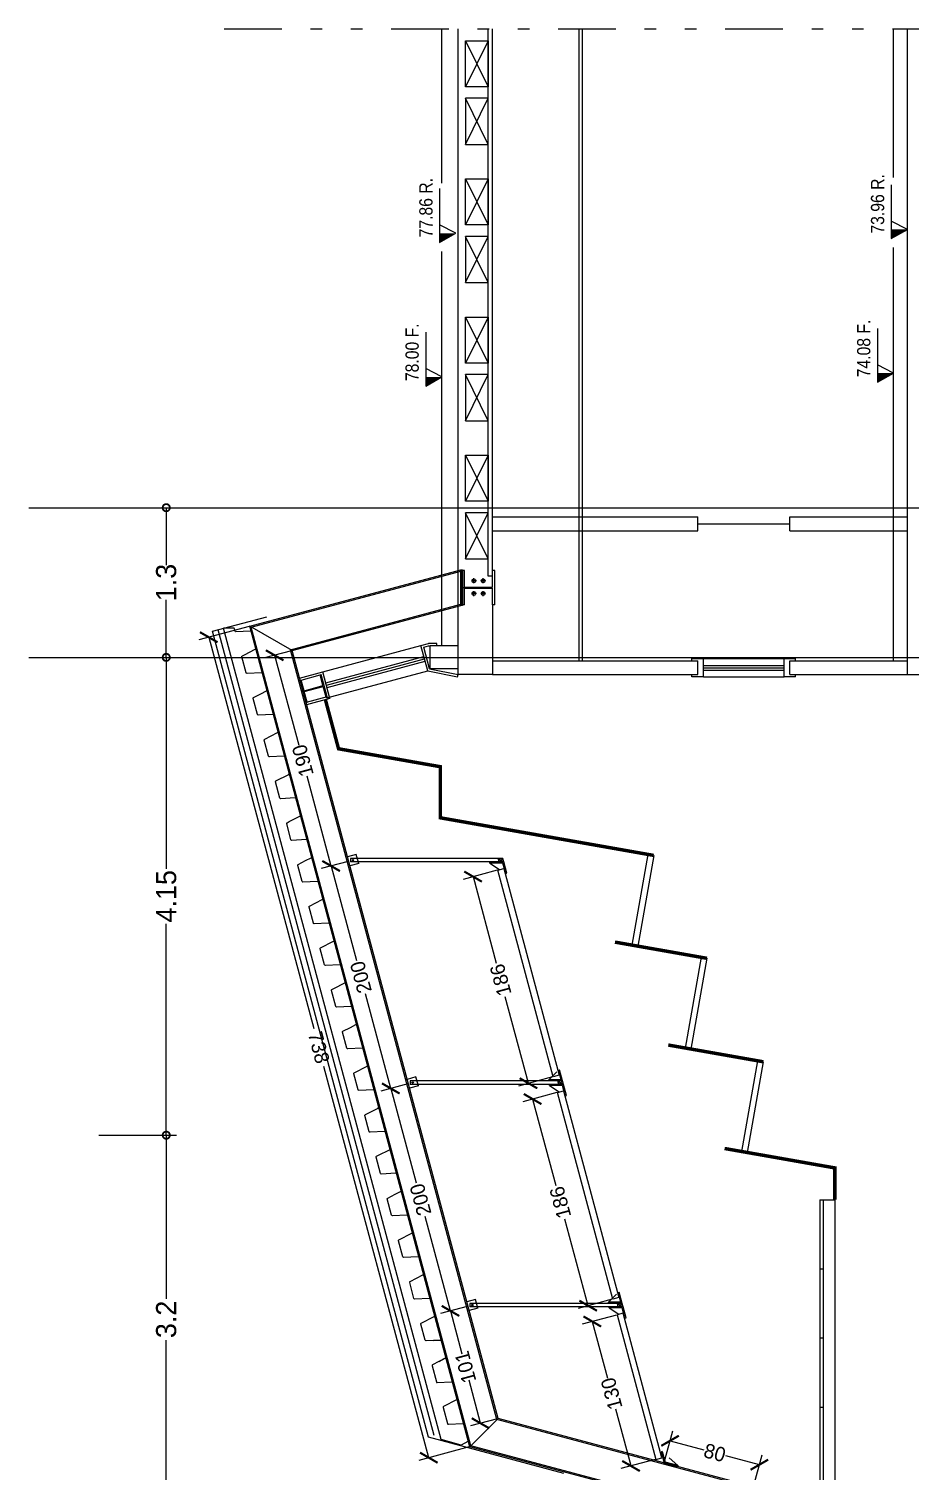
# Model space of a CAD drawing. Extents: x 271.1 to 330.5, y -7 to 33.8.
# Drawn here: x 271.12 to 278.77, y 17.75 to 30.27 of the extents above; entities that cross this region are included whole.
import ezdxf

# ---------------------------------------------------------------- set-up
doc = ezdxf.new("R2010")
doc.units = 0
doc.header["$MEASUREMENT"] = 0
doc.linetypes.add('DIVIDE', pattern=[1.25, 0.5, -0.25, 0, -0.25, 0, -0.25])
doc.linetypes.add('TRATTEGGIATA', pattern=[0.75, 0.5, -0.25])
doc.layers.get('0').update_dxf_attribs({"linetype": 'CONTINUOUS'})
doc.layers.get('DEFPOINTS').update_dxf_attribs({"linetype": 'CONTINUOUS'})
for name, color, linetype in [('025', 1, 'CONTINUOUS'), ('035', 2, 'CONTINUOUS'), ('CARTER', 5, 'CONTINUOUS'), ('CM', 3, 'CONTINUOUS'), ('CONTROSOFFITTI', 5, 'CONTINUOUS'), ('CS', 1, 'CONTINUOUS'), ('FINESTRE', 4, 'CONTINUOUS'), ('MAGLIA', 6, 'CONTINUOUS'), ('QUOTAFINITO', 4, 'CONTINUOUS'), ('SOTTOSTRUTTURA', 4, 'CONTINUOUS')]:
    doc.layers.add(name, color=color, linetype=linetype)
doc.styles.add('HELV', font='HELV.shx')
doc.linetypes.add('ISOLAMENTO', pattern='A,0.0001,-0.1,[134,ltypeshp.shx,S=0.1,R=0,X=-0.1,Y=0],-0.2,[134,ltypeshp.shx,S=0.1,R=180,X=0.1,Y=0],-0.1', length=0.4001)
doc.dimstyles.new('10', dxfattribs={"dimscale": 0.05, "dimtxt": 2.5, "dimasz": 2.5, "dimexe": 1.8, "dimexo": 0.1, "dimgap": 0.09, "dimtad": 0, "dimtoh": 1, "dimdec": 0, "dimlfac": 100, "dimtxsty": 'STANDARD', "dimblk1": 'ARCHTICK', "dimblk2": 'ARCHTICK', "dimsah": 1, "dimcen": 1.5, "dimclrd": 1, "dimclre": 2, "dimclrt": 5, "dimazin": 3, "dimtfac": 1, "dimtdec": 4, "dimtmove": 0, "dimatfit": 3, "dimtolj": 1, "dimtzin": 0})
doc.dimstyles.new('100', dxfattribs={"dimscale": 0.05, "dimtxt": 3.5, "dimasz": 2.5, "dimexe": 1.8, "dimexo": 0.1, "dimgap": 0.09, "dimtad": 0, "dimtoh": 1, "dimdec": 3, "dimtxsty": 'STANDARD', "dimblk1": 'DOTSMALL', "dimblk2": 'DOTSMALL', "dimsah": 1, "dimcen": 1.5, "dimclrd": 1, "dimclre": 2, "dimclrt": 5, "dimazin": 3, "dimtfac": 1, "dimtdec": 4, "dimtmove": 0, "dimatfit": 3, "dimtolj": 1, "dimtzin": 0})

# ---------------------------------------------------------------- blocks, each defined once
blk = doc.blocks.new('M20')
at = {"layer": 'CM'}
blk.add_circle((0, 0), 16.1, dxfattribs=at)
at = {"layer": 'CS'}
for p, q in [((-21, 0), (21, 0)), ((0, 21), (0, -21))]:
    blk.add_line(p, q, dxfattribs=at)
blk = doc.blocks.new('_DOTSMALL')
at = {"color": 0, "linetype": 'BYBLOCK', "ltscale": 0.5, "const_width": 0.5}
blk.add_lwpolyline([(-0.0625, 0, 1), (0.0625, 0, 1)], format="xyb", close=True, dxfattribs=at)
blk = doc.blocks.new('*D6')
at = {"color": 2, "linetype": 'BYBLOCK', "ltscale": 0.5}
blk.add_line((271.728, 20.664), (272.402, 20.664), dxfattribs=at)
at = {"color": 1, "linetype": 'BYBLOCK', "ltscale": 0.5}
for p, q in [((272.312, 20.664), (272.312, 19.243)), ((272.312, 17.464), (272.312, 18.884))]:
    blk.add_line(p, q, dxfattribs=at)
at = {"layer": 'DEFPOINTS', "color": 0, "linetype": 'BYBLOCK', "ltscale": 0.5}
for p in [(271.723, 20.664), (272.312, 20.664), (271.654, 17.464)]:
    blk.add_point(p, dxfattribs=at)
at = {"color": 1, "linetype": 'BYBLOCK', "ltscale": 0.5, "xscale": 0.125, "yscale": 0.125, "zscale": 0.125}
for p, rotation in [((272.312, 20.664), 90), ((272.312, 17.464), 270)]:
    blk.add_blockref('_DOTSMALL', p, dxfattribs=dict(at, rotation=rotation))
at = {"color": 5, "linetype": 'BYBLOCK', "ltscale": 0.5, "insert": (272.312, 19.064), "char_height": 0.175, "attachment_point": 5, "rotation": 90}
blk.add_mtext('\\A1;3.2', dxfattribs=at)
blk = doc.blocks.new('*D7')
at = {"color": 2, "linetype": 'BYBLOCK', "ltscale": 0.5}
blk.add_line((271.728, 24.814), (272.402, 24.814), dxfattribs=at)
at = {"color": 1, "linetype": 'BYBLOCK', "ltscale": 0.5}
for p, q in [((272.312, 24.814), (272.312, 22.977)), ((272.312, 20.664), (272.312, 22.501))]:
    blk.add_line(p, q, dxfattribs=at)
at = {"layer": 'DEFPOINTS', "color": 0, "linetype": 'BYBLOCK', "ltscale": 0.5}
for p in [(271.723, 24.814), (272.312, 24.814), (271.723, 20.664)]:
    blk.add_point(p, dxfattribs=at)
at = {"color": 1, "linetype": 'BYBLOCK', "ltscale": 0.5, "xscale": 0.125, "yscale": 0.125, "zscale": 0.125}
for p, rotation in [((272.312, 24.814), 90), ((272.312, 20.664), 270)]:
    blk.add_blockref('_DOTSMALL', p, dxfattribs=dict(at, rotation=rotation))
at = {"color": 5, "linetype": 'BYBLOCK', "ltscale": 0.5, "insert": (272.312, 22.739), "char_height": 0.175, "attachment_point": 5, "rotation": 90}
blk.add_mtext('\\A1;4.15', dxfattribs=at)
blk = doc.blocks.new('*D8')
at = {"color": 2, "linetype": 'BYBLOCK', "ltscale": 0.5}
blk.add_line((271.832, 26.114), (272.402, 26.114), dxfattribs=at)
at = {"color": 1, "linetype": 'BYBLOCK', "ltscale": 0.5}
for p, q in [((272.312, 26.114), (272.312, 25.614)), ((272.312, 24.814), (272.312, 25.314))]:
    blk.add_line(p, q, dxfattribs=at)
at = {"layer": 'DEFPOINTS', "color": 0, "linetype": 'BYBLOCK', "ltscale": 0.5}
for p in [(271.827, 26.114), (272.312, 26.114), (271.723, 24.814)]:
    blk.add_point(p, dxfattribs=at)
at = {"color": 1, "linetype": 'BYBLOCK', "ltscale": 0.5, "xscale": 0.125, "yscale": 0.125, "zscale": 0.125}
for p, rotation in [((272.312, 26.114), 90), ((272.312, 24.814), 270)]:
    blk.add_blockref('_DOTSMALL', p, dxfattribs=dict(at, rotation=rotation))
at = {"color": 5, "linetype": 'BYBLOCK', "ltscale": 0.5, "insert": (272.312, 25.464), "char_height": 0.175, "attachment_point": 5, "rotation": 90}
blk.add_mtext('\\A1;1.3', dxfattribs=at)
blk = doc.blocks.new('_ARCHTICK')
at = {"color": 0, "linetype": 'BYBLOCK', "ltscale": 0.5, "const_width": 0.15}
blk.add_lwpolyline([(-0.5, -0.5), (0.5, 0.5)], dxfattribs=at)
blk = doc.blocks.new('*D67')
at = {"color": 2, "linetype": 'BYBLOCK', "ltscale": 0.5}
for p, q in [((273.032, 25.083), (272.594, 24.966)), ((274.942, 17.957), (274.504, 17.839))]:
    blk.add_line(p, q, dxfattribs=at)
at = {"color": 1, "linetype": 'BYBLOCK', "ltscale": 0.5}
for p, q in [((272.681, 24.989), (273.592, 21.591)), ((274.591, 17.863), (273.68, 21.261))]:
    blk.add_line(p, q, dxfattribs=at)
at = {"layer": 'DEFPOINTS', "color": 0, "linetype": 'BYBLOCK', "ltscale": 0.5}
for p in [(273.037, 25.085), (272.681, 24.989), (274.947, 17.958)]:
    blk.add_point(p, dxfattribs=at)
at = {"color": 1, "linetype": 'BYBLOCK', "ltscale": 0.5, "xscale": 0.125, "yscale": 0.125, "zscale": 0.125}
for p, rotation in [((272.681, 24.989), 105.0000000000016), ((274.591, 17.863), 285.0000000000016)]:
    blk.add_blockref('_ARCHTICK', p, dxfattribs=dict(at, rotation=rotation))
at = {"color": 5, "linetype": 'BYBLOCK', "ltscale": 0.5, "insert": (273.636, 21.426), "char_height": 0.125, "attachment_point": 5, "rotation": 285}
blk.add_mtext('\\A1;738', dxfattribs=at)
blk = doc.blocks.new('NODOB')
at = {"layer": 'SOTTOSTRUTTURA'}
for p, q in [((-0.723, 1.227), (-0.843, 1.227)), ((-0.843, 1.217), (-0.843, 1.227)), ((-0.843, 1.217), (-0.729, 1.217)), ((-0.682, 1.135), (-0.729, 1.217)), ((-0.673, 1.14), (-0.723, 1.227)), ((-0.682, 1.135), (-0.673, 1.14))]:
    blk.add_line(p, q, dxfattribs=at)
at = {"layer": 'SOTTOSTRUTTURA', "linetype": 'TRATTEGGIATA', "ltscale": 0.01}
blk.add_line((-0.843, 1.217), (-0.682, 1.135), dxfattribs=at)
blk = doc.blocks.new('*D80')
at = {"color": 2, "linetype": 'BYBLOCK', "ltscale": 0.5}
for p, q in [((276.22, 19.102), (275.923, 19.023)), ((276.556, 17.847), (276.259, 17.768))]:
    blk.add_line(p, q, dxfattribs=at)
at = {"color": 1, "linetype": 'BYBLOCK', "ltscale": 0.5}
for p, q in [((276.01, 19.046), (276.142, 18.554)), ((276.346, 17.791), (276.214, 18.284))]:
    blk.add_line(p, q, dxfattribs=at)
at = {"layer": 'DEFPOINTS', "color": 0, "linetype": 'BYBLOCK', "ltscale": 0.5}
for p in [(276.01, 19.046), (276.225, 19.104), (276.561, 17.849)]:
    blk.add_point(p, dxfattribs=at)
at = {"color": 1, "linetype": 'BYBLOCK', "ltscale": 0.5, "xscale": 0.125, "yscale": 0.125, "zscale": 0.125}
for p, rotation in [((276.01, 19.046), 105), ((276.346, 17.791), 285)]:
    blk.add_blockref('_ARCHTICK', p, dxfattribs=dict(at, rotation=rotation))
at = {"color": 5, "linetype": 'BYBLOCK', "ltscale": 0.5, "insert": (276.178, 18.419), "char_height": 0.125, "attachment_point": 5, "rotation": 105}
blk.add_mtext('\\A1;130', dxfattribs=at)
blk = doc.blocks.new('*D81')
at = {"color": 2, "linetype": 'BYBLOCK', "ltscale": 0.5}
for p, q in [((275.702, 21.034), (275.406, 20.955)), ((276.183, 19.239), (275.887, 19.159))]:
    blk.add_line(p, q, dxfattribs=at)
at = {"color": 1, "linetype": 'BYBLOCK', "ltscale": 0.5}
for p, q in [((275.492, 20.978), (275.694, 20.226)), ((275.974, 19.183), (275.772, 19.935))]:
    blk.add_line(p, q, dxfattribs=at)
at = {"layer": 'DEFPOINTS', "color": 0, "linetype": 'BYBLOCK', "ltscale": 0.5}
for p in [(275.492, 20.978), (275.707, 21.035), (276.188, 19.24)]:
    blk.add_point(p, dxfattribs=at)
at = {"color": 1, "linetype": 'BYBLOCK', "ltscale": 0.5, "xscale": 0.125, "yscale": 0.125, "zscale": 0.125}
for p, rotation in [((275.492, 20.978), 105), ((275.974, 19.183), 285)]:
    blk.add_blockref('_ARCHTICK', p, dxfattribs=dict(at, rotation=rotation))
at = {"color": 5, "linetype": 'BYBLOCK', "ltscale": 0.5, "insert": (275.733, 20.08), "char_height": 0.125, "attachment_point": 5, "rotation": 105}
blk.add_mtext('\\A1;186', dxfattribs=at)
blk = doc.blocks.new('*D82')
at = {"color": 2, "linetype": 'BYBLOCK', "ltscale": 0.5}
for p, q in [((275.184, 22.966), (274.888, 22.886)), ((275.665, 21.171), (275.369, 21.091))]:
    blk.add_line(p, q, dxfattribs=at)
at = {"color": 1, "linetype": 'BYBLOCK', "ltscale": 0.5}
for p, q in [((274.975, 22.91), (275.176, 22.157)), ((275.456, 21.115), (275.254, 21.867))]:
    blk.add_line(p, q, dxfattribs=at)
at = {"layer": 'DEFPOINTS', "color": 0, "linetype": 'BYBLOCK', "ltscale": 0.5}
for p in [(275.189, 22.967), (274.975, 22.91), (275.67, 21.172)]:
    blk.add_point(p, dxfattribs=at)
at = {"color": 1, "linetype": 'BYBLOCK', "ltscale": 0.5, "xscale": 0.125, "yscale": 0.125, "zscale": 0.125}
for p, rotation in [((274.975, 22.91), 105), ((275.456, 21.115), 285)]:
    blk.add_blockref('_ARCHTICK', p, dxfattribs=dict(at, rotation=rotation))
at = {"color": 5, "linetype": 'BYBLOCK', "ltscale": 0.5, "insert": (275.215, 22.012), "char_height": 0.125, "attachment_point": 5, "rotation": 105}
blk.add_mtext('\\A1;186', dxfattribs=at)
blk = doc.blocks.new('*D83')
at = {"color": 2, "linetype": 'BYBLOCK', "ltscale": 0.5}
for p, q in [((274.925, 19.177), (274.692, 19.115)), ((275.187, 18.202), (274.953, 18.139))]:
    blk.add_line(p, q, dxfattribs=at)
at = {"color": 1, "linetype": 'BYBLOCK', "ltscale": 0.5}
for p, q in [((274.779, 19.138), (274.879, 18.765)), ((275.04, 18.162), (274.94, 18.535))]:
    blk.add_line(p, q, dxfattribs=at)
at = {"layer": 'DEFPOINTS', "color": 0, "linetype": 'BYBLOCK', "ltscale": 0.5}
for p in [(274.93, 19.179), (274.779, 19.138), (275.191, 18.203)]:
    blk.add_point(p, dxfattribs=at)
at = {"color": 1, "linetype": 'BYBLOCK', "ltscale": 0.5, "xscale": 0.125, "yscale": 0.125, "zscale": 0.125}
for p, rotation in [((274.779, 19.138), 105), ((275.04, 18.162), 285)]:
    blk.add_blockref('_ARCHTICK', p, dxfattribs=dict(at, rotation=rotation))
at = {"color": 5, "linetype": 'BYBLOCK', "ltscale": 0.5, "insert": (274.909, 18.65), "char_height": 0.125, "attachment_point": 5, "rotation": 105}
blk.add_mtext('\\A1;101', dxfattribs=at)
blk = doc.blocks.new('*D84')
at = {"color": 2, "linetype": 'BYBLOCK', "ltscale": 0.5}
blk.add_line((274.408, 21.109), (274.174, 21.047), dxfattribs=at)
at = {"color": 1, "linetype": 'BYBLOCK', "ltscale": 0.5}
for p, q in [((274.261, 21.07), (274.481, 20.249)), ((274.779, 19.138), (274.559, 19.959))]:
    blk.add_line(p, q, dxfattribs=at)
at = {"layer": 'DEFPOINTS', "color": 0, "linetype": 'BYBLOCK', "ltscale": 0.5}
for p in [(274.261, 21.07), (274.412, 21.111), (274.93, 19.179)]:
    blk.add_point(p, dxfattribs=at)
at = {"color": 1, "linetype": 'BYBLOCK', "ltscale": 0.5, "xscale": 0.125, "yscale": 0.125, "zscale": 0.125}
for p, rotation in [((274.261, 21.07), 105), ((274.779, 19.138), 285)]:
    blk.add_blockref('_ARCHTICK', p, dxfattribs=dict(at, rotation=rotation))
at = {"color": 5, "linetype": 'BYBLOCK', "ltscale": 0.5, "insert": (274.52, 20.104), "char_height": 0.125, "attachment_point": 5, "rotation": 105}
blk.add_mtext('\\A1;200', dxfattribs=at)
blk = doc.blocks.new('*D85')
at = {"color": 2, "linetype": 'BYBLOCK', "ltscale": 0.5}
blk.add_line((273.89, 23.041), (273.656, 22.979), dxfattribs=at)
at = {"color": 1, "linetype": 'BYBLOCK', "ltscale": 0.5}
for p, q in [((273.743, 23.002), (273.963, 22.181)), ((274.261, 21.07), (274.041, 21.891))]:
    blk.add_line(p, q, dxfattribs=at)
at = {"layer": 'DEFPOINTS', "color": 0, "linetype": 'BYBLOCK', "ltscale": 0.5}
for p in [(273.743, 23.002), (273.895, 23.042), (274.412, 21.111)]:
    blk.add_point(p, dxfattribs=at)
at = {"color": 1, "linetype": 'BYBLOCK', "ltscale": 0.5, "xscale": 0.125, "yscale": 0.125, "zscale": 0.125}
for p, rotation in [((273.743, 23.002), 105), ((274.261, 21.07), 285)]:
    blk.add_blockref('_ARCHTICK', p, dxfattribs=dict(at, rotation=rotation))
at = {"color": 5, "linetype": 'BYBLOCK', "ltscale": 0.5, "insert": (274.002, 22.036), "char_height": 0.125, "attachment_point": 5, "rotation": 105}
blk.add_mtext('\\A1;200', dxfattribs=at)
blk = doc.blocks.new('*D86')
at = {"color": 2, "linetype": 'BYBLOCK', "ltscale": 0.5}
blk.add_line((273.4, 24.871), (273.166, 24.809), dxfattribs=at)
at = {"color": 1, "linetype": 'BYBLOCK', "ltscale": 0.5}
for p, q in [((273.253, 24.832), (273.462, 24.052)), ((273.743, 23.002), (273.534, 23.782))]:
    blk.add_line(p, q, dxfattribs=at)
at = {"layer": 'DEFPOINTS', "color": 0, "linetype": 'BYBLOCK', "ltscale": 0.5}
for p in [(273.253, 24.832), (273.404, 24.873), (273.895, 23.042)]:
    blk.add_point(p, dxfattribs=at)
at = {"color": 1, "linetype": 'BYBLOCK', "ltscale": 0.5, "xscale": 0.125, "yscale": 0.125, "zscale": 0.125}
for p, rotation in [((273.253, 24.832), 105), ((273.743, 23.002), 285)]:
    blk.add_blockref('_ARCHTICK', p, dxfattribs=dict(at, rotation=rotation))
at = {"color": 5, "linetype": 'BYBLOCK', "ltscale": 0.5, "insert": (273.498, 23.917), "char_height": 0.125, "attachment_point": 5, "rotation": 105}
blk.add_mtext('\\A1;190', dxfattribs=at)
blk = doc.blocks.new('*D88')
at = {"color": 2, "linetype": 'BYBLOCK', "ltscale": 0.5}
for p, q in [((276.635, 17.821), (276.709, 18.096)), ((277.41, 17.614), (277.484, 17.889))]:
    blk.add_line(p, q, dxfattribs=at)
at = {"color": 1, "linetype": 'BYBLOCK', "ltscale": 0.5}
for p, q in [((276.685, 18.01), (276.978, 17.931)), ((277.46, 17.802), (277.168, 17.88))]:
    blk.add_line(p, q, dxfattribs=at)
at = {"layer": 'DEFPOINTS', "color": 0, "linetype": 'BYBLOCK', "ltscale": 0.5}
for p in [(276.634, 17.817), (277.46, 17.802), (277.409, 17.609)]:
    blk.add_point(p, dxfattribs=at)
at = {"color": 1, "linetype": 'BYBLOCK', "ltscale": 0.5, "xscale": 0.125, "yscale": 0.125, "zscale": 0.125}
for p, rotation in [((276.685, 18.01), 164.9999997205269), ((277.46, 17.802), 344.9999997205269)]:
    blk.add_blockref('_ARCHTICK', p, dxfattribs=dict(at, rotation=rotation))
at = {"color": 5, "linetype": 'BYBLOCK', "ltscale": 0.5, "insert": (277.073, 17.906), "char_height": 0.125, "attachment_point": 5, "rotation": 345}
blk.add_mtext('\\A1;80', dxfattribs=at)

msp = doc.modelspace()

# ---------------------------------------------------------------- hatches: boundary and pattern name
at = {"layer": '025'}
for points in [[(274.6843, 28.4979), (274.6843, 28.4186), (274.8247, 28.4979)], [(278.6043, 28.5309), (278.6043, 28.4516), (278.7447, 28.5309)], [(274.5643, 27.2499), (274.5643, 27.1706), (274.7047, 27.2499)], [(278.4843, 27.2829), (278.4843, 27.2036), (278.6247, 27.2829)]]:
    msp.add_hatch(color=256, dxfattribs=at).paths.add_polyline_path(points)

# ---------------------------------------------------------------- linework, layer by layer
at = {"color": 3, "linetype": 'DIVIDE'}
msp.add_line((272.8142, 30.273), (288.3552, 30.273), dxfattribs=at)
for p, q in [((275.1047, 25.5199), (275.1047, 30.273)), ((275.1447, 25.5199), (275.1447, 30.273)), ((275.1047, 30.1699), (274.9107, 29.7699)), ((274.9107, 30.1699), (275.1047, 29.7699)), ((274.9107, 29.2699), (275.1047, 29.6699)), ((275.1047, 29.2699), (274.9107, 29.6699)), ((275.1047, 28.9699), (274.9107, 28.5699)), ((274.9107, 28.9699), (275.1047, 28.5699)), ((274.9107, 28.0699), (275.1047, 28.4699)), ((275.1047, 28.0699), (274.9107, 28.4699)), ((274.9107, 27.7699), (275.1047, 27.3699)), ((275.1047, 27.7699), (274.9107, 27.3699)), ((275.1047, 26.8699), (274.9107, 27.2699)), ((274.9107, 26.8699), (275.1047, 27.2699)), ((275.1047, 26.5699), (274.9107, 26.1699)), ((274.9107, 26.5699), (275.1047, 26.1699)), ((275.1047, 25.6699), (274.9107, 26.0699)), ((274.9107, 25.6699), (275.1047, 26.0699)), ((275.1447, 26.0339), (276.9247, 26.0339)), ((276.9247, 25.9139), (276.9247, 26.0339)), ((277.7247, 25.9139), (277.7247, 26.0339)), ((277.7247, 26.0339), (278.7447, 26.0339)), ((275.1447, 25.9139), (276.9247, 25.9139)), ((277.7247, 25.9139), (278.7447, 25.9139)), ((275.1447, 25.5199), (275.1047, 25.5199)), ((274.6027, 24.7139), (274.6027, 24.9139)), ((274.8447, 24.9139), (274.6027, 24.9139)), ((274.8447, 24.7139), (274.598, 24.7139)), ((275.1447, 24.7839), (276.9247, 24.7839)), ((277.7247, 24.7839), (278.7447, 24.7839)), ((275.1447, 24.6639), (276.9247, 24.6639)), ((277.7247, 24.6639), (279.0447, 24.6639))]:
    msp.add_line(p, q)
for points in [[(275.1447, 25.2699), (275.1447, 24.6639), (274.8447, 24.6639), (274.8447, 30.273)], [(278.7447, 24.6639), (278.7447, 30.273)], [(276.9247, 24.6639), (276.9247, 24.7839)], [(277.7247, 24.6639), (277.7247, 24.7839)]]:
    msp.add_lwpolyline(points)
for points in [[(275.1047, 30.1699), (275.1047, 29.7699), (274.9107, 29.7699), (274.9107, 30.1699)], [(275.1047, 29.2699), (275.1047, 29.6699), (274.9107, 29.6699), (274.9107, 29.2699)], [(275.1047, 28.9699), (275.1047, 28.5699), (274.9107, 28.5699), (274.9107, 28.9699)], [(275.1047, 28.0699), (275.1047, 28.4699), (274.9107, 28.4699), (274.9107, 28.0699)], [(275.1047, 27.7699), (275.1047, 27.3699), (274.9107, 27.3699), (274.9107, 27.7699)], [(275.1047, 26.8699), (275.1047, 27.2699), (274.9107, 27.2699), (274.9107, 26.8699)], [(275.1047, 26.5699), (275.1047, 26.1699), (274.9107, 26.1699), (274.9107, 26.5699)], [(275.1047, 25.6699), (275.1047, 26.0699), (274.9107, 26.0699), (274.9107, 25.6699)]]:
    msp.add_lwpolyline(points, close=True)
at = {"layer": '025'}
for p, q in [((274.6843, 28.8865), (274.6843, 28.4186)), ((278.6043, 28.9195), (278.6043, 28.4516)), ((274.8247, 28.4979), (274.6843, 28.5708)), ((278.7447, 28.5309), (278.6043, 28.6038)), ((274.6843, 28.4186), (274.8247, 28.4979)), ((278.6043, 28.4516), (278.7447, 28.5309)), ((274.5643, 27.6385), (274.5643, 27.1706)), ((278.4843, 27.6715), (278.4843, 27.2036)), ((274.7047, 27.2499), (274.5643, 27.3227)), ((278.6247, 27.2829), (278.4843, 27.3558)), ((274.5643, 27.1706), (274.7047, 27.2499)), ((278.4843, 27.2036), (278.6247, 27.2829)), ((274.8709, 25.4199), (274.9039, 25.4199)), ((272.713, 25.0404), (273.1846, 25.1668)), ((274.5882, 18.0418), (272.713, 25.0404)), ((275.763, 17.7271), (274.5882, 18.0418))]:
    msp.add_line(p, q, dxfattribs=at)
at = {"layer": '025', "linetype": 'ISOLAMENTO', "ltscale": 0.1}
msp.add_line((274.6365, 18.0548), (272.7613, 25.0533), dxfattribs=at)
at = {"layer": '035'}
for p, q in [((274.6977, 18.0198), (272.8096, 25.0663)), ((272.9027, 25.0663), (272.8096, 25.0663)), ((274.8715, 17.9732), (274.6977, 18.0198))]:
    msp.add_line(p, q, dxfattribs=at)
for points in [[(274.68, 18.699), (274.7343, 18.7269, 0.3360096), (274.74, 18.7409), (274.7041, 18.8748, 0.3360096), (274.6922, 18.8841), (274.5666, 18.8779, -0.3360096), (274.5594, 18.8835), (274.522, 19.0233, -0.1635129), (274.5223, 19.028, -0.1635129), (274.5254, 19.0317), (274.6372, 19.0891, 0.3360096), (274.6429, 19.1031), (274.607, 19.2371, 0.3360096), (274.5951, 19.2463), (274.4695, 19.2402, -0.3360096), (274.4623, 19.2457), (274.4249, 19.3855, -0.1635129), (274.4252, 19.3903, -0.1635129), (274.4283, 19.3939), (274.5402, 19.4514, 0.3360096), (274.5459, 19.4653), (274.51, 19.5993, 0.3360096), (274.498, 19.6085), (274.3724, 19.6024, -0.3360096), (274.3653, 19.608), (274.3278, 19.7477, -0.1635129), (274.3281, 19.7525, -0.1635129), (274.3313, 19.7561), (274.4431, 19.8136, 0.3360096), (274.4488, 19.8276), (274.4129, 19.9615, 0.3360096), (274.401, 19.9708), (274.2754, 19.9646, -0.3360096), (274.2682, 19.9702), (274.2308, 20.1099, -0.1635129), (274.2311, 20.1147, -0.1635129), (274.2342, 20.1183), (274.2981, 20.1512), (274.346, 20.1758, 0.3360096), (274.3517, 20.1898), (274.3159, 20.3237, 0.3360096), (274.3039, 20.333), (274.1783, 20.3268, -0.3360096), (274.1712, 20.3324), (274.1337, 20.4722, -0.1635129), (274.134, 20.4769, -0.1635129), (274.1371, 20.4805), (274.1551, 20.4898), (274.249, 20.538, 0.3360096), (274.2547, 20.552), (274.2188, 20.6859, 0.3360096), (274.2069, 20.6952), (274.0813, 20.6891, -0.3360096), (274.0741, 20.6946), (274.0367, 20.8344, -0.1635129), (274.037, 20.8391, -0.1635129), (274.0401, 20.8428), (274.1519, 20.9002, 0.3360096), (274.1576, 20.9142), (274.1217, 21.0482, 0.3360096), (274.1098, 21.0574), (273.9842, 21.0513, -0.3360096), (273.9771, 21.0568), (273.9396, 21.1966, -0.1635129), (273.9399, 21.2014, -0.1635129), (273.943, 21.205), (274.0549, 21.2625, 0.3360096), (274.0606, 21.2765), (274.0247, 21.4104, 0.3360096), (274.0128, 21.4196), (273.8872, 21.4135, -0.3360096), (273.88, 21.4191), (273.8426, 21.5588, -0.1635129), (273.8429, 21.5636, -0.1635129), (273.846, 21.5672), (273.9099, 21.6001), (273.9578, 21.6247, 0.3360096), (273.9635, 21.6387), (273.9276, 21.7726, 0.3360096), (273.9157, 21.7819), (273.7901, 21.7757, -0.3360096), (273.7829, 21.7813), (273.7455, 21.921, -0.1635129), (273.7458, 21.9258, -0.1635129), (273.7489, 21.9294), (273.7669, 21.9387), (273.8608, 21.9869, 0.3360096), (273.8665, 22.0009), (273.8306, 22.1348, 0.3360096), (273.8186, 22.1441), (273.693, 22.1379, -0.3360096), (273.6859, 22.1435), (273.6484, 22.2833, -0.1635129), (273.6487, 22.288, -0.1635129), (273.6519, 22.2917), (273.7637, 22.3491, 0.3360096), (273.7694, 22.3631), (273.7335, 22.4971, 0.3360096), (273.7216, 22.5063), (273.596, 22.5002, -0.3360096), (273.5888, 22.5057), (273.5514, 22.6455, -0.1635129), (273.5517, 22.6503, -0.1635129), (273.5548, 22.6539), (273.6666, 22.7114, 0.3360096), (273.6723, 22.7253), (273.6365, 22.8593, 0.3360096), (273.6245, 22.8685), (273.4989, 22.8624, -0.3360096), (273.4918, 22.868), (273.4543, 23.0077, -0.1635129), (273.4546, 23.0125, -0.1635129), (273.4577, 23.0161), (273.5217, 23.0489), (273.5696, 23.0736, 0.3360096), (273.5753, 23.0876), (273.5394, 23.2215, 0.3360096), (273.5275, 23.2308), (273.4019, 23.2246, -0.3360096), (273.3947, 23.2302), (273.3573, 23.3699, -0.1635129), (273.3576, 23.3747, -0.1635129), (273.3607, 23.3783), (273.3787, 23.3876), (273.4725, 23.4358, 0.3360096), (273.4782, 23.4498), (273.4423, 23.5837, 0.3360096), (273.4304, 23.593), (273.3048, 23.5868, -0.3360096), (273.2977, 23.5924), (273.2602, 23.7322, -0.1635129), (273.2605, 23.7369, -0.1635129), (273.2636, 23.7405), (273.3755, 23.798, 0.3360096), (273.3812, 23.812), (273.3453, 23.9459, 0.3360096), (273.3334, 23.9552), (273.2078, 23.9491, -0.3360096), (273.2006, 23.9546), (273.1632, 24.0944, -0.1635129), (273.1635, 24.0991, -0.1635129), (273.1666, 24.1028), (273.2784, 24.1602, 0.3360096), (273.2841, 24.1742), (273.2482, 24.3082, 0.3360096), (273.2363, 24.3174), (273.1107, 24.3113, -0.3360096), (273.1035, 24.3168), (273.0661, 24.4566, -0.1635129), (273.0664, 24.4614, -0.1635129), (273.0695, 24.465), (273.1334, 24.4978), (273.1814, 24.5225, 0.3360096), (273.1871, 24.5365), (273.1512, 24.6704, 0.3360096), (273.1392, 24.6796), (273.0136, 24.6735, -0.3360096), (273.0065, 24.6791), (272.969, 24.8188, -0.1635129), (272.9693, 24.8236, -0.1635129), (272.9725, 24.8272), (272.9904, 24.8364), (273.0843, 24.8847, 0.3360096), (273.09, 24.8987), (273.0541, 25.0326, 0.3360096), (273.0422, 25.0419), (272.9166, 25.0357, -0.3360096), (272.9094, 25.0413), (272.9027, 25.0663)], [(274.6312, 18.8811), (274.6922, 18.8841, -0.3360096), (274.7041, 18.8748), (274.74, 18.7409, -0.3360096), (274.7343, 18.7269), (274.6224, 18.6694, 0.3360096), (274.619, 18.661), (274.6565, 18.5213, 0.1635129), (274.6591, 18.5173, 0.1635129), (274.6636, 18.5157), (274.7892, 18.5219, -0.3360096), (274.8011, 18.5126), (274.837, 18.3787, -0.3360096), (274.8313, 18.3647), (274.7195, 18.3072, 0.3360096), (274.7161, 18.2988), (274.7535, 18.1591, 0.1635129), (274.7562, 18.1551, 0.1635129), (274.7607, 18.1535), (274.8863, 18.1596, -0.3360096), (274.8982, 18.1504), (274.9341, 18.0165, -0.3360096), (274.9284, 18.0025), (274.8715, 17.9732)]]:
    msp.add_lwpolyline(points, format="xyb", dxfattribs=at)
at = {"layer": 'CM'}
for p, q in [((273.0369, 25.0847), (274.8677, 25.5752)), ((273.05, 25.0771), (274.8677, 25.5641)), ((274.8677, 25.5752), (274.8677, 25.2646)), ((274.8677, 25.2649), (274.8677, 25.5749)), ((274.8677, 25.5749), (274.8827, 25.5749)), ((274.8827, 25.5749), (274.8827, 25.2649)), ((274.8827, 25.2699), (274.8827, 25.5699)), ((274.9007, 25.5699), (274.8827, 25.5699)), ((274.9007, 25.4249), (274.9007, 25.5699)), ((275.1627, 25.5699), (275.1447, 25.5699)), ((275.1627, 25.2699), (275.1627, 25.5699)), ((274.9007, 25.4249), (275.1447, 25.4249)), ((274.9007, 25.4149), (275.1447, 25.4149)), ((274.9007, 25.2699), (274.9007, 25.4149)), ((273.3913, 24.8801), (274.8677, 25.2757)), ((273.4044, 24.8725), (274.8677, 25.2646)), ((274.8827, 25.2649), (274.8677, 25.2649)), ((274.9007, 25.2699), (274.8827, 25.2699)), ((275.1627, 25.2699), (275.1447, 25.2699)), ((274.9465, 17.958), (273.0369, 25.0847)), ((273.4044, 24.8725), (273.0369, 25.0847)), ((274.9553, 17.9667), (273.05, 25.0771)), ((275.1827, 18.1942), (273.3913, 24.8801)), ((275.1915, 18.2029), (273.4044, 24.8725)), ((273.4734, 24.6149), (273.4831, 24.6175)), ((273.5079, 24.5247), (273.4831, 24.6175)), ((273.5079, 24.5247), (273.6721, 24.5687)), ((273.51, 24.517), (273.6742, 24.561)), ((273.6473, 24.6615), (273.6569, 24.6641)), ((273.6721, 24.5687), (273.6473, 24.6615)), ((273.7087, 24.4709), (273.6569, 24.6641)), ((273.699, 24.4683), (273.6742, 24.561)), ((273.5348, 24.4243), (273.51, 24.517)), ((273.699, 24.4683), (273.7087, 24.4709)), ((273.5252, 24.4217), (273.5348, 24.4243)), ((274.9465, 17.958), (275.1915, 18.2029)), ((277.4059, 17.5985), (275.1827, 18.1942)), ((277.4087, 17.6088), (275.1915, 18.2029)), ((276.7343, 17.4789), (274.9465, 17.958)), ((276.7757, 17.4789), (274.9553, 17.9667))]:
    msp.add_line(p, q, dxfattribs=at)
for points in [[(275.1447, 25.4249), (275.1447, 25.5699)], [(275.1447, 25.2699), (275.1447, 25.4149)]]:
    msp.add_lwpolyline(points, dxfattribs=at)
at = {"layer": 'CONTROSOFFITTI', "ltscale": 0.5}
for p, q in [((276.9247, 25.9739), (277.7247, 25.9739)), ((276.4934, 23.1028), (276.3545, 22.3149)), ((276.5427, 23.0941), (276.4038, 22.3062)), ((276.9561, 22.2089), (276.8172, 21.421)), ((277.0053, 22.2002), (276.8664, 21.4123)), ((277.4449, 21.3103), (277.306, 20.5225)), ((277.4942, 21.3016), (277.3553, 20.5138)), ((278.1147, 20.1028), (278.1147, 15.9028))]:
    msp.add_line(p, q, dxfattribs=at)
at = {"layer": 'CONTROSOFFITTI', "color": 2, "ltscale": 0.5}
for p, q in [((277.9847, 20.1028), (278.1147, 20.1028)), ((277.9847, 20.1028), (277.9847, 15.9028)), ((278.0147, 20.1028), (278.0147, 15.9028)), ((277.9847, 19.5028), (278.0147, 19.5028)), ((277.9847, 18.9028), (278.0147, 18.9028)), ((277.9847, 18.3028), (278.0147, 18.3028))]:
    msp.add_line(p, q, dxfattribs=at)
at = {"layer": 'CONTROSOFFITTI', "color": 2}
msp.add_line((278.0147, 18.0139), (278.0147, 17.5139), dxfattribs=at)
at = {"layer": 'CONTROSOFFITTI'}
for points in [[(275.8947, 24.7839), (275.8947, 30.273)], [(275.9247, 24.7839), (275.9247, 30.273)]]:
    msp.add_lwpolyline(points, dxfattribs=at)
at = {"layer": 'CONTROSOFFITTI', "color": 2, "ltscale": 0.5, "const_width": 0.03}
for points in [[(276.5427, 23.0941), (274.6904, 23.4207), (274.6904, 23.8645), (273.8075, 24.0201), (273.6916, 24.4526)], [(277.0053, 22.2002), (276.2068, 22.341)], [(277.4942, 21.3016), (276.6695, 21.4471)], [(278.1147, 20.1028), (278.1147, 20.3799), (277.1583, 20.5485)]]:
    msp.add_lwpolyline(points, dxfattribs=at)
at = {"layer": 'FINESTRE'}
for p, q in [((274.523, 24.9168), (274.5869, 24.9339)), ((274.6613, 24.9339), (274.5869, 24.9339)), ((274.6613, 24.9139), (274.6613, 24.9339)), ((273.6711, 24.6886), (274.523, 24.9168)), ((273.6969, 24.592), (274.5489, 24.8202)), ((274.5819, 24.6968), (274.523, 24.9168)), ((274.5475, 24.9027), (274.5895, 24.9139)), ((274.598, 24.7139), (274.5475, 24.9027)), ((274.5895, 24.9139), (274.6027, 24.9139)), ((276.9747, 24.8039), (277.6747, 24.8039)), ((273.4682, 24.6342), (273.6711, 24.6886)), ((273.7332, 24.4567), (273.6711, 24.6886)), ((273.7021, 24.5726), (274.554, 24.8009)), ((273.7049, 24.4618), (274.5819, 24.6968)), ((273.7073, 24.5533), (274.5592, 24.7816)), ((274.5819, 24.6968), (274.8407, 24.6443)), ((274.598, 24.7139), (274.8447, 24.6639)), ((276.9747, 24.7439), (277.6747, 24.7439)), ((276.9747, 24.7239), (277.6747, 24.7239)), ((276.9747, 24.7039), (277.6747, 24.7039)), ((273.4831, 24.6175), (273.6473, 24.6615)), ((274.8407, 24.6443), (274.8447, 24.6639)), ((276.9747, 24.6439), (277.6747, 24.6439)), ((273.7087, 24.4709), (273.5252, 24.4217)), ((273.7332, 24.4567), (273.5303, 24.4024))]:
    msp.add_line(p, q, dxfattribs=at)
for points in [[(276.8747, 24.7839), (276.8747, 24.8039), (276.9747, 24.8039)], [(276.9747, 24.6439), (276.9747, 24.8039)], [(277.7747, 24.6439), (277.6747, 24.6439), (277.6747, 24.8039), (277.7747, 24.8039)], [(277.7747, 24.7839), (277.7747, 24.8039)], [(276.9747, 24.6439), (276.8747, 24.6439), (276.8747, 24.6639)], [(277.7747, 24.6439), (277.7747, 24.6639)]]:
    msp.add_lwpolyline(points, dxfattribs=at)
at = {"layer": 'MAGLIA'}
for p, q in [((271.1195, 26.1139), (289.5709, 26.1139)), ((271.1195, 24.8139), (289.5709, 24.8139))]:
    msp.add_line(p, q, dxfattribs=at)
at = {"layer": 'QUOTAFINITO'}
for points in [[(274.7047, 28.9328), (274.7047, 30.273)], [(274.8447, 29.3739), (274.8447, 30.273)], [(278.6247, 28.9833), (278.6247, 30.273)], [(274.7047, 24.9139), (274.7047, 28.3384)], [(278.6247, 24.7839), (278.6247, 28.3745)]]:
    msp.add_lwpolyline(points, dxfattribs=at)
at = {"layer": 'SOTTOSTRUTTURA'}
for p, q in [((273.9617, 23.1018), (273.8844, 23.0811)), ((275.234, 23.0671), (273.9108, 23.0671)), ((273.9824, 23.0245), (273.9617, 23.1018)), ((273.9824, 23.0245), (273.9051, 23.0038)), ((275.242, 23.0371), (273.9108, 23.0371)), ((275.122, 23.0271), (275.122, 23.0371)), ((275.2343, 23.0271), (275.122, 23.0271)), ((275.2582, 22.9379), (275.2343, 23.0271)), ((275.2679, 22.9405), (275.242, 23.0371)), ((275.2582, 22.9379), (275.2679, 22.9405)), ((275.7161, 21.2293), (275.7257, 21.2319)), ((275.7386, 21.1453), (275.7161, 21.2293)), ((275.7516, 21.1353), (275.7257, 21.2319)), ((274.4793, 21.1699), (274.402, 21.1492)), ((274.5, 21.0927), (274.4227, 21.072)), ((275.7516, 21.1353), (274.4284, 21.1353)), ((275.7597, 21.1053), (274.4284, 21.1053)), ((274.5, 21.0927), (274.4793, 21.1699)), ((275.7386, 21.1453), (275.6316, 21.1453)), ((275.6316, 21.1353), (275.6316, 21.1453)), ((275.6397, 21.0953), (275.6397, 21.1053)), ((275.752, 21.0953), (275.6397, 21.0953)), ((275.7759, 21.0061), (275.752, 21.0953)), ((275.7855, 21.0087), (275.7597, 21.1053)), ((275.7759, 21.0061), (275.7855, 21.0087)), ((276.2337, 19.2974), (276.2434, 19.3)), ((276.2562, 19.2134), (276.2337, 19.2974)), ((276.2693, 19.2034), (276.2434, 19.3)), ((274.9969, 19.2381), (274.9197, 19.2174)), ((276.2693, 19.2034), (274.9461, 19.2034)), ((276.2773, 19.1734), (274.9461, 19.1734)), ((275.0176, 19.1608), (274.9969, 19.2381)), ((276.2562, 19.2134), (276.1493, 19.2134)), ((276.1493, 19.2034), (276.1493, 19.2134)), ((276.1573, 19.1634), (276.1573, 19.1734)), ((276.3032, 19.0768), (276.2773, 19.1734)), ((275.0176, 19.1608), (274.9404, 19.1401)), ((276.2696, 19.1634), (276.1573, 19.1634)), ((276.2935, 19.0742), (276.2696, 19.1634)), ((276.2935, 19.0742), (276.3032, 19.0768))]:
    msp.add_line(p, q, dxfattribs=at)
at = {"layer": 'SOTTOSTRUTTURA', "ltscale": 0.5}
for p, q in [((273.9108, 23.0671), (273.9108, 23.0371)), ((275.2006, 23.0371), (275.1926, 23.0671)), ((275.1926, 23.0671), (275.242, 23.0371)), ((275.2006, 23.0371), (275.234, 23.0671)), ((275.242, 23.0371), (275.234, 23.0671)), ((274.4284, 21.1353), (274.4284, 21.1053)), ((275.7182, 21.1053), (275.7102, 21.1353)), ((275.7102, 21.1353), (275.7597, 21.1053)), ((275.7182, 21.1053), (275.7516, 21.1353)), ((275.7597, 21.1053), (275.7516, 21.1353)), ((274.9461, 19.2034), (274.9461, 19.1734)), ((276.2359, 19.1734), (276.2278, 19.2034)), ((276.2278, 19.2034), (276.2773, 19.1734)), ((276.2359, 19.1734), (276.2693, 19.2034)), ((276.2773, 19.1734), (276.2693, 19.2034))]:
    msp.add_line(p, q, dxfattribs=at)
at = {"layer": 'SOTTOSTRUTTURA', "linetype": 'TRATTEGGIATA', "ltscale": 0.05}
for p, q in [((275.122, 23.0271), (275.2582, 22.9379)), ((275.6316, 21.1453), (275.7161, 21.2293)), ((275.6397, 21.0953), (275.7759, 21.0061)), ((276.1493, 19.2134), (276.2337, 19.2974)), ((276.1573, 19.1634), (276.2935, 19.0742))]:
    msp.add_line(p, q, dxfattribs=at)
at = {"layer": 'SOTTOSTRUTTURA', "color": 5, "ltscale": 0.5}
for points in [[(275.7234, 21.1862), (275.6703, 21.172), (275.1893, 22.9672), (275.2424, 22.9815)], [(276.2411, 19.2544), (276.1879, 19.2401), (275.7069, 21.0354), (275.76, 21.0496)], [(276.2777, 19.1178), (276.2245, 19.1035), (276.5607, 17.8488), (276.6139, 17.863)]]:
    msp.add_lwpolyline(points, close=True, dxfattribs=at)
at = {"layer": 'SOTTOSTRUTTURA', "ltscale": 0.5}
for centre in [(273.9334, 23.0528), (274.451, 21.121), (274.9686, 19.1891)]:
    msp.add_circle(centre, 0.006, dxfattribs=at)

# ---------------------------------------------------------------- block references
at = {"ltscale": 0.5, "rotation": 165.0000000000024}
msp.add_blockref('NODOB', (276.2526, 19.1884), dxfattribs=at)
at = {"layer": 'CM', "xscale": 0.001, "yscale": 0.001, "zscale": 0.001, "rotation": 180}
for p in [(274.9827, 25.4799), (275.0627, 25.4799), (274.9827, 25.3679), (275.0627, 25.3679)]:
    msp.add_blockref('M20', p, dxfattribs=at)

# ---------------------------------------------------------------- texts
at = {"layer": '025', "style": 'HELV', "width": 0.85}
for s, p in [('77.86 R.', (274.6233, 28.4615)), ('73.96 R.', (278.5433, 28.4945)), ('78.00 F.', (274.5033, 27.2135)), ('74.08 F.', (278.4233, 27.2465))]:
    msp.add_text(s, height=0.115, rotation=90, dxfattribs=at).set_placement(p)

# ---------------------------------------------------------------- dimensions: what is measured, and where the dimension line sits
at = {"ltscale": 0.5}
dim = msp.add_aligned_dim(p1=(274.9465, 17.958), p2=(273.0369, 25.0847), distance=0.3684, dimstyle='10', dxfattribs=at)
dim.commit()
dim.dimension.update_dxf_attribs({"geometry": '*D67', "text_midpoint": (273.6359, 21.426)})
at = {"layer": 'CARTER'}
for base, p1, p2, picture, middle in [((272.3124, 26.1139), (271.723, 24.8139), (271.827, 26.1139), '*D8', (272.3124, 25.4639)), ((272.3124, 24.8139), (271.723, 20.6639), (271.723, 24.8139), '*D7', (272.3124, 22.7389)), ((272.3124, 20.6639), (271.6536, 17.4639), (271.723, 20.6639), '*D6', (272.3124, 19.0639))]:
    dim = msp.add_linear_dim(base=base, p1=p1, p2=p2, angle=90, dimstyle='100', override={"dimse1": 1}, dxfattribs=at)
    dim.commit()
    dim.dimension.update_dxf_attribs({"geometry": picture, "text_midpoint": middle})
at = {"layer": 'SOTTOSTRUTTURA', "ltscale": 0.5}
for base, p1, p2, picture, middle in [((273.253, 24.832), (273.8947, 23.0425), (273.4044, 24.8725), '*D86', (273.4982, 23.9169)), ((273.7434, 23.0019), (274.4124, 21.1106), (273.8947, 23.0425), '*D85', (274.0022, 22.036)), ((274.261, 21.0701), (274.93, 19.1788), (274.4124, 21.1106), '*D84', (274.5198, 20.1041))]:
    dim = msp.add_linear_dim(base=base, p1=p1, p2=p2, angle=105, dimstyle='10', override={"dimse1": 1}, dxfattribs=at)
    dim.commit()
    dim.dimension.update_dxf_attribs({"geometry": picture, "text_midpoint": middle})
for base, p1, p2, picture, middle in [((274.9748, 22.9098), (275.6703, 21.172), (275.1893, 22.9672), '*D82', (275.2153, 22.0122)), ((275.4925, 20.9779), (276.1879, 19.2401), (275.7069, 21.0354), '*D81', (275.733, 20.0803)), ((274.7787, 19.1382), (275.1915, 18.2029), (274.93, 19.1788), '*D83', (274.9094, 18.6503)), ((276.0101, 19.0461), (276.5607, 17.8488), (276.2245, 19.1035), '*D80', (276.1782, 18.4187))]:
    dim = msp.add_linear_dim(base=base, p1=p1, p2=p2, angle=105, dimstyle='10', dxfattribs=at)
    dim.commit()
    dim.dimension.update_dxf_attribs({"geometry": picture, "text_midpoint": middle})
dim = msp.add_aligned_dim(p1=(276.6336, 17.8165), p2=(277.4087, 17.6088), distance=0.1998, dimstyle='10', dxfattribs=at)
dim.commit()
dim.dimension.update_dxf_attribs({"geometry": '*D88', "text_midpoint": (277.0729, 17.9057)})

doc.saveas('drawing.dxf')
